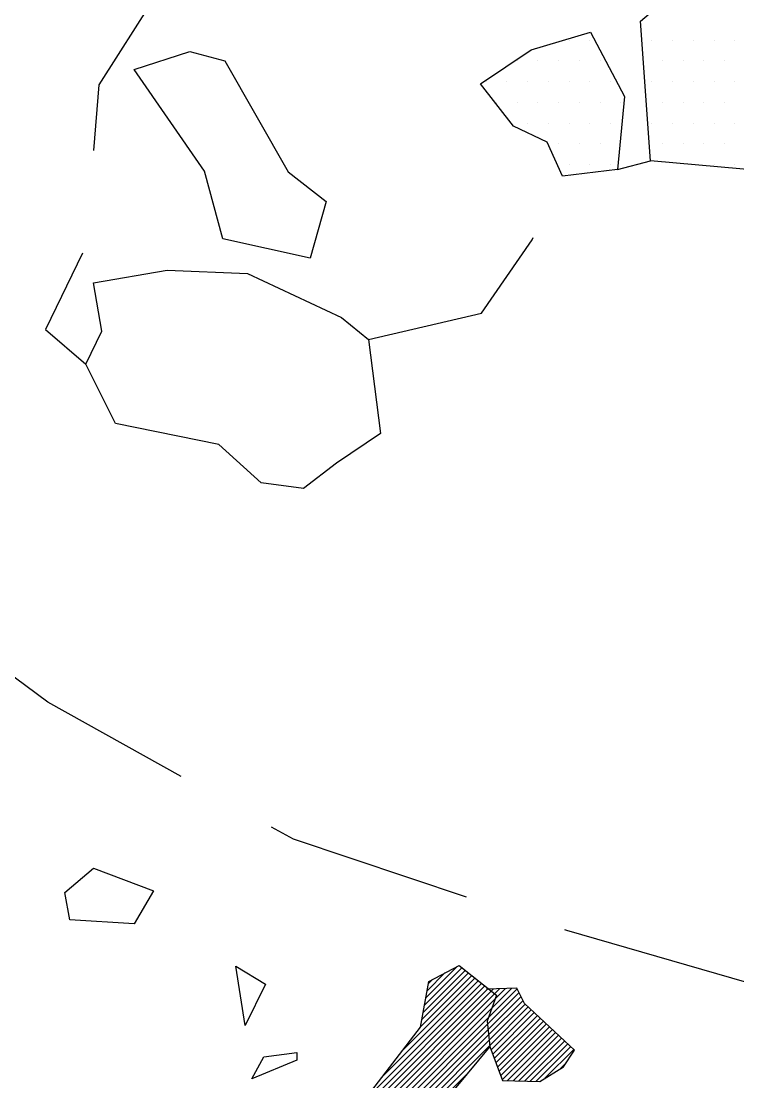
# Model space of a CAD drawing. Header units: metres. Extents: x 193 to 341, y -1908 to -1626.
# Drawn here: x 253.9 to 297, y -1794 to -1730.1 of the extents above; entities that cross this region are included whole.
import ezdxf

# ---------------------------------------------------------------- set-up
doc = ezdxf.new("R2010")
doc.units = ezdxf.units.M
doc.header["$LTSCALE"] = 25
doc.header["$MEASUREMENT"] = 0
doc.linetypes.add('GESTRICHELT', pattern=[0.75, 0.5, -0.25])
doc.layers.get('0').update_dxf_attribs({"linetype": 'CONTINUOUS'})
for name, color, linetype in [('BEFUND_UNSICHER', 1, 'GESTRICHELT'), ('KNOCHEN', 2, 'CONTINUOUS'), ('KNOCHENSCHRAFF', 2, 'CONTINUOUS'), ('STEINE', 4, 'CONTINUOUS'), ('STEINESCHRAFF', 4, 'CONTINUOUS')]:
    doc.layers.add(name, color=color, linetype=linetype)

# ---------------------------------------------------------------- blocks, each defined once
blk = doc.blocks.new('*X9')
at = {"color": 0}
for p, q in [((278.001, -1790.286), (280.823, -1787.465)), ((278.082, -1789.852), (280.626, -1787.308)), ((278.162, -1789.418), (280.429, -1787.151)), ((278.242, -1788.984), (280.143, -1787.084)), ((278.323, -1788.551), (279.394, -1787.479)), ((274.483, -1795.219), (281.611, -1788.091)), ((275.651, -1793.697), (281.414, -1787.934)), ((276.82, -1792.175), (281.217, -1787.778)), ((277.921, -1790.72), (281.02, -1787.621)), ((278.403, -1788.117), (278.645, -1787.875)), ((270.005, -1801.111), (282.398, -1788.717)), ((271.112, -1799.651), (282.201, -1788.561)), ((272.219, -1798.19), (282.004, -1788.404)), ((273.325, -1796.73), (281.807, -1788.248)), ((281.966, -1790.564), (283.867, -1788.663)), ((282.037, -1790.139), (283.75, -1788.427)), ((282.201, -1788.561), (282.325, -1788.437)), ((282.232, -1789.591), (283.416, -1788.407)), ((282.398, -1788.717), (282.689, -1788.427)), ((282.426, -1789.043), (283.052, -1788.417)), ((268.898, -1802.571), (282.426, -1789.043)), ((281.998, -1790.885), (283.985, -1788.898)), ((282.031, -1791.207), (284.103, -1789.134)), ((282.063, -1791.528), (284.236, -1789.355)), ((268.472, -1803.351), (282.232, -1789.591)), ((282.095, -1791.849), (284.419, -1789.526)), ((282.177, -1792.121), (284.602, -1789.696)), ((282.274, -1792.378), (284.785, -1789.867)), ((282.37, -1792.635), (284.968, -1790.037)), ((268.169, -1804.007), (282.037, -1790.139)), ((268.196, -1804.334), (281.966, -1790.564)), ((282.466, -1792.892), (285.151, -1790.208)), ((282.563, -1793.149), (285.334, -1790.378)), ((282.659, -1793.406), (285.517, -1790.549)), ((268.293, -1804.591), (281.998, -1790.885)), ((268.389, -1804.848), (282.031, -1791.207)), ((282.756, -1793.663), (285.7, -1790.719)), ((282.852, -1793.92), (285.883, -1790.89)), ((283.158, -1793.969), (286.066, -1791.061)), ((283.503, -1793.976), (286.249, -1791.231)), ((275.286, -1798.305), (282.063, -1791.528)), ((275.594, -1798.351), (282.095, -1791.849)), ((283.849, -1793.984), (286.432, -1791.402)), ((284.195, -1793.992), (286.615, -1791.572)), ((284.541, -1794), (286.798, -1791.743)), ((284.886, -1794.008), (286.981, -1791.913)), ((285.422, -1793.826), (287.164, -1792.084)), ((286.322, -1793.279), (286.704, -1792.897)), ((275.902, -1798.396), (280.763, -1793.535))]:
    blk.add_line(p, q, dxfattribs=at)
blk = doc.blocks.new('*X17')
at = {"color": 0}
for p, q in [((286.875, -1731.25), (286.875, -1731.25)), ((288.125, -1731.25), (288.125, -1731.25)), ((291.875, -1731.25), (291.875, -1731.25)), ((293.125, -1731.25), (293.125, -1731.25)), ((294.375, -1731.25), (294.375, -1731.25)), ((295.625, -1731.25), (295.625, -1731.25)), ((296.875, -1731.25), (296.875, -1731.25)), ((283.75, -1732.5), (283.75, -1732.5)), ((285, -1732.5), (285, -1732.5)), ((286.25, -1732.5), (286.25, -1732.5)), ((287.5, -1732.5), (287.5, -1732.5)), ((288.75, -1732.5), (288.75, -1732.5)), ((292.5, -1732.5), (292.5, -1732.5)), ((293.75, -1732.5), (293.75, -1732.5)), ((295, -1732.5), (295, -1732.5)), ((296.25, -1732.5), (296.25, -1732.5)), ((281.875, -1733.75), (281.875, -1733.75)), ((283.125, -1733.75), (283.125, -1733.75)), ((284.375, -1733.75), (284.375, -1733.75)), ((285.625, -1733.75), (285.625, -1733.75)), ((286.875, -1733.75), (286.875, -1733.75)), ((288.125, -1733.75), (288.125, -1733.75)), ((289.375, -1733.75), (289.375, -1733.75)), ((291.875, -1733.75), (291.875, -1733.75)), ((293.125, -1733.75), (293.125, -1733.75)), ((294.375, -1733.75), (294.375, -1733.75)), ((295.625, -1733.75), (295.625, -1733.75)), ((296.875, -1733.75), (296.875, -1733.75)), ((282.5, -1735), (282.5, -1735)), ((283.75, -1735), (283.75, -1735)), ((285, -1735), (285, -1735)), ((286.25, -1735), (286.25, -1735)), ((287.5, -1735), (287.5, -1735)), ((288.75, -1735), (288.75, -1735)), ((290, -1735), (290, -1735)), ((292.5, -1735), (292.5, -1735)), ((293.75, -1735), (293.75, -1735)), ((295, -1735), (295, -1735)), ((296.25, -1735), (296.25, -1735)), ((284.375, -1736.25), (284.375, -1736.25)), ((285.625, -1736.25), (285.625, -1736.25)), ((286.875, -1736.25), (286.875, -1736.25)), ((288.125, -1736.25), (288.125, -1736.25)), ((289.375, -1736.25), (289.375, -1736.25)), ((291.875, -1736.25), (291.875, -1736.25)), ((293.125, -1736.25), (293.125, -1736.25)), ((294.375, -1736.25), (294.375, -1736.25)), ((295.625, -1736.25), (295.625, -1736.25)), ((296.875, -1736.25), (296.875, -1736.25)), ((286.25, -1737.5), (286.25, -1737.5)), ((287.5, -1737.5), (287.5, -1737.5)), ((288.75, -1737.5), (288.75, -1737.5)), ((292.5, -1737.5), (292.5, -1737.5)), ((293.75, -1737.5), (293.75, -1737.5)), ((295, -1737.5), (295, -1737.5)), ((296.25, -1737.5), (296.25, -1737.5)), ((286.875, -1738.75), (286.875, -1738.75)), ((288.125, -1738.75), (288.125, -1738.75)), ((289.375, -1738.75), (289.375, -1738.75)), ((294.375, -1738.75), (294.375, -1738.75)), ((295.625, -1738.75), (295.625, -1738.75)), ((296.875, -1738.75), (296.875, -1738.75))]:
    blk.add_line(p, q, dxfattribs=at)

msp = doc.modelspace()

# ---------------------------------------------------------------- linework, layer by layer
at = {"layer": 'BEFUND_UNSICHER', "flags": 128}
for points in [[(263.107, -1726.737), (258.539, -1733.935), (257.715, -1743.762), (255.318, -1748.699), (257.749, -1750.78)], [(317.017, -1791.406), (306.859, -1790.744), (286.746, -1784.926), (270.258, -1779.415), (255.454, -1771.147), (237.689, -1757.979), (224.824, -1744.606), (206.038, -1732.51)], [(274.798, -1749.298), (281.594, -1747.705), (284.653, -1743.277), (286.487, -1739.445)]]:
    msp.add_lwpolyline(points, dxfattribs=at)
at = {"layer": 'BEFUND_UNSICHER'}
msp.add_lwpolyline([(289.805, -1739.036), (291.795, -1738.525)], dxfattribs=at)
at = {"layer": 'KNOCHEN'}
for points in [[(273.527, -1796.464), (277.916, -1790.747), (278.426, -1787.99), (280.264, -1787.02), (282.51, -1788.806), (281.949, -1790.389), (282.102, -1791.92), (276.641, -1798.506), (275.262, -1798.302), (274.701, -1799.22), (275.62, -1799.731), (270.414, -1805.959), (269.444, -1807.133)], [(282.102, -1791.92), (282.868, -1793.962), (285.114, -1794.013), (286.543, -1793.145), (287.207, -1792.124), (284.195, -1789.317), (283.735, -1788.398), (281.897, -1788.449)]]:
    msp.add_lwpolyline(points, dxfattribs=at)
at = {"layer": 'STEINE'}
for points in [[(291.795, -1738.525), (291.182, -1730.103), (296.899, -1725.253), (299.4, -1728.111), (300.523, -1728.571), (302.463, -1731.276), (298.738, -1739.137), (291.795, -1738.525)], [(281.535, -1733.881), (284.597, -1731.839), (288.17, -1730.767), (290.213, -1734.646), (289.805, -1739.036), (286.487, -1739.445), (285.568, -1737.403), (283.526, -1736.433), (281.535, -1733.881)], [(266.018, -1743.224), (264.894, -1739.141), (260.657, -1733.015), (264.026, -1731.943), (266.119, -1732.504), (269.948, -1739.191), (272.245, -1740.977), (271.276, -1744.398), (266.018, -1743.224)], [(259.536, -1754.353), (257.749, -1750.78), (258.719, -1748.789), (258.208, -1745.879), (262.649, -1745.113), (267.498, -1745.317), (273.165, -1747.971), (274.798, -1749.298), (275.513, -1754.964), (272.859, -1756.751), (270.869, -1758.282), (268.316, -1757.925), (265.764, -1755.628), (259.536, -1754.353)], [(260.662, -1784.521), (256.782, -1784.266), (256.476, -1782.632), (258.211, -1781.152), (261.836, -1782.53), (260.662, -1784.521)], [(267.35, -1790.645), (266.788, -1787.072), (268.574, -1788.144), (267.35, -1790.645)], [(267.758, -1793.861), (268.473, -1792.534), (270.464, -1792.279), (270.464, -1792.738), (267.758, -1793.861)]]:
    msp.add_lwpolyline(points, dxfattribs=at)

# ---------------------------------------------------------------- block references
at = {"layer": 'KNOCHENSCHRAFF'}
msp.add_blockref('*X9', (0, 0), dxfattribs=at)
at = {"layer": 'STEINESCHRAFF'}
msp.add_blockref('*X17', (0, 0), dxfattribs=at)

doc.saveas('drawing.dxf')
